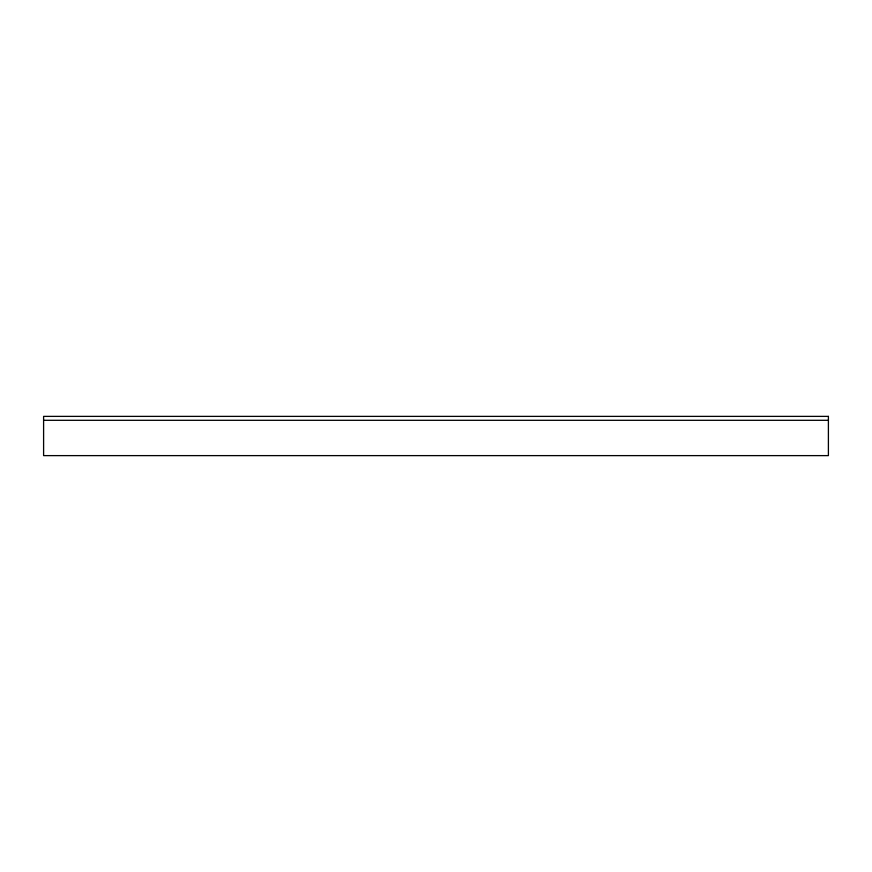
<?xml version="1.0" encoding="UTF-8"?>
<svg xmlns="http://www.w3.org/2000/svg" width="872" height="872" viewBox="0 0 872 872"><rect width="100%" height="100%" fill="white"/><g stroke="black" fill="none" stroke-linecap="round" stroke-linejoin="round"><path stroke-width="1.31" d="M43.6 420.304L828.4 420.304M828.4 416.38L43.6 416.38L43.6 455.62L828.4 455.62L828.4 416.38"/></g></svg>
